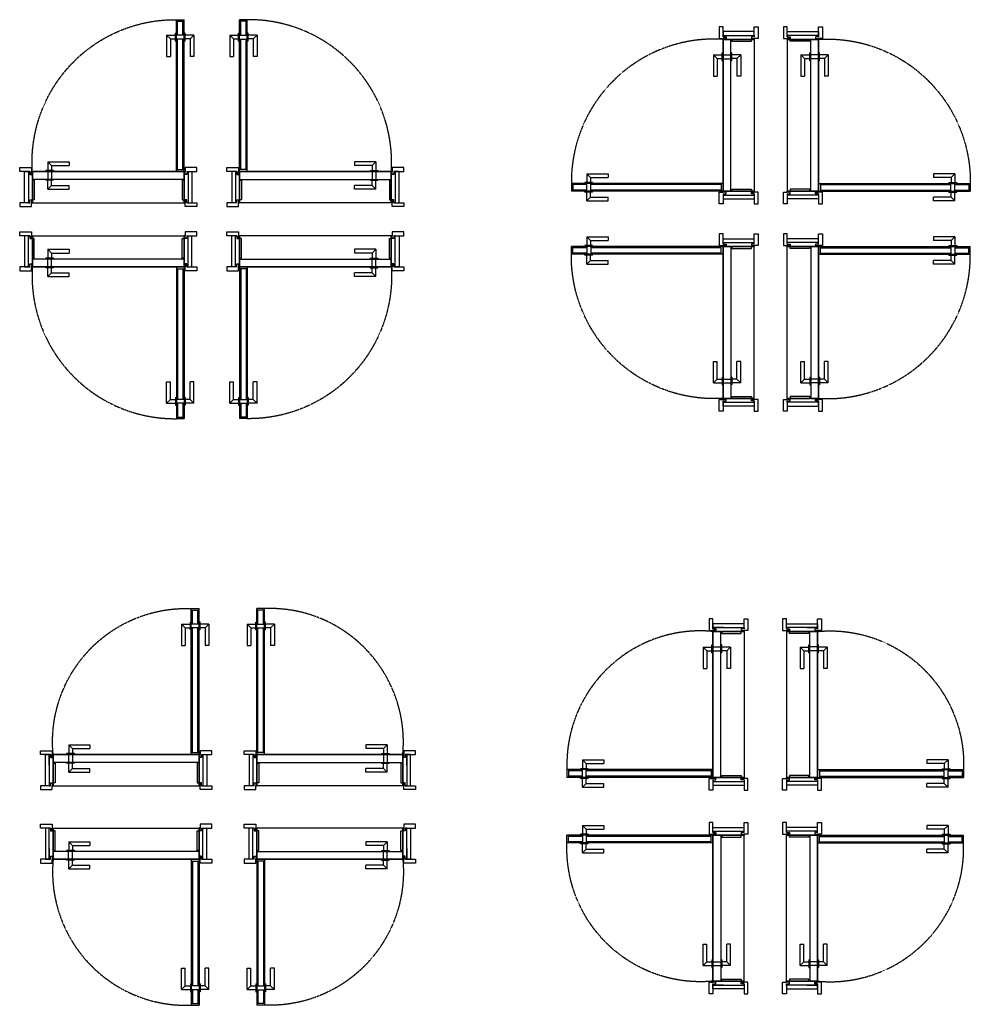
# Model space of a CAD drawing. Header units: millimetres. Extents: x 148889 to 229003, y -70503 to 111106.
# Drawn here: x 205262 to 210146, y 106043 to 111106 of the extents above; entities that cross this region are included whole.
import ezdxf
from ezdxf.lldxf.tags import DXFTag

# ---------------------------------------------------------------- set-up
doc = ezdxf.new("R2010")
doc.units = ezdxf.units.MM
doc.linetypes.add('DASHED2', pattern=[0.375, 0.25, -0.125])
doc.linetypes.add('HIDDEN', pattern=[0.375, 0.25, -0.125])
for name, color, linetype in [('C-门套', 16, 'Continuous'), ('P-门', 1, 'Continuous'), ('P-门套', 1, 'Continuous')]:
    doc.layers.add(name, color=color, linetype=linetype)
tags = doc.linetypes.add('ACAD_ISO03W100', pattern=[30, 12, -18]).pattern_tags.tags
tags[6:7] = [DXFTag(74, 4), DXFTag(75, 0), DXFTag(340, '0'), DXFTag(46, 1.0), DXFTag(50, 0.0), DXFTag(44, 0.0), DXFTag(45, 0.0)]
tags[4:5] = [DXFTag(74, 4), DXFTag(75, 0), DXFTag(340, '0'), DXFTag(46, 1.0), DXFTag(50, 0.0), DXFTag(44, 0.0), DXFTag(45, 0.0)]

# ---------------------------------------------------------------- blocks, each defined once
blk = doc.blocks.new('A$C494D53A9')
at = {"layer": 'P-门', "color": 252, "linetype": 'ACAD_ISO03W100', "ltscale": 0.001}
for p, q in [((81.3, 870, 116.6), (81.3, 825, 116.6)), ((81.3, 870, 116.6), (190.8, 870, 116.6)), ((100.3, 851, 116.6), (81.3, 870, 116.6)), ((190.8, 870, 116.6), (190.8, 851, 116.6)), ((781.3, 820, 116.6), (1.3, 820, 116.6)), ((1.3, 820, 116.6), (1.3, 780, 116.6)), ((110.8, 825, 116.6), (70.8, 825, 116.6)), ((70.8, 825, 116.6), (70.8, 820, 116.6)), ((81, 780, 116.6), (81, 820, 116.6)), ((100.3, 851, 116.6), (100.3, 825, 116.6)), ((100.3, 851, 116.6), (190.8, 851, 116.6)), ((100.5, 780, 116.6), (100.5, 820, 116.6)), ((110.8, 825, 116.6), (110.8, 820, 116.6)), ((781.3, 820, 116.6), (781.3, 780, 116.6)), ((1.3, 780, 116.6), (771.3, 780, 116.6)), ((781.3, 780, 116.6), (1.3, 780, 116.6)), ((70.8, 775, 116.6), (70.8, 780, 116.6)), ((110.8, 775, 116.6), (70.8, 775, 116.6)), ((81.3, 730, 116.6), (81.3, 775, 116.6)), ((100.3, 749, 116.6), (100.3, 775, 116.6)), ((110.8, 775, 116.6), (110.8, 780, 116.6)), ((100.3, 749, 116.6), (81.3, 730, 116.6)), ((81.3, 730, 116.6), (190.8, 730, 116.6)), ((100.3, 749, 116.6), (190.8, 749, 116.6)), ((190.8, 730, 116.6), (190.8, 749, 116.6))]:
    blk.add_line(p, q, dxfattribs=at)
at = {"layer": 'P-门'}
for p, q in [((741.3, 780, 116.6), (741.3, 0, 116.6)), ((741.3, 780, 116.6), (781.3, 780, 116.6)), ((781.3, 780, 116.6), (781.3, 0, 116.6)), ((691.3, 79.9, 116.6), (691.3, 189.4, 116.6)), ((691.3, 189.4, 116.6), (710.3, 189.4, 116.6)), ((710.3, 98.9, 116.6), (710.3, 189.4, 116.6)), ((831.3, 189.4, 116.6), (812.3, 189.4, 116.6)), ((812.3, 98.9, 116.6), (812.3, 189.4, 116.6)), ((831.3, 79.9, 116.6), (831.3, 189.4, 116.6)), ((736.3, 109.4, 116.6), (736.3, 69.4, 116.6)), ((736.3, 109.4, 116.6), (741.3, 109.4, 116.6)), ((786.3, 109.4, 116.6), (781.3, 109.4, 116.6)), ((786.3, 109.4, 116.6), (786.3, 69.4, 116.6)), ((710.3, 98.9, 116.6), (691.3, 79.9, 116.6)), ((691.3, 79.9, 116.6), (736.3, 79.9, 116.6)), ((710.3, 98.9, 116.6), (736.3, 98.9, 116.6)), ((736.3, 69.4, 116.6), (741.3, 69.4, 116.6)), ((781.3, 99.2, 116.6), (741.3, 99.2, 116.6)), ((781.3, 79.7, 116.6), (741.3, 79.7, 116.6)), ((786.3, 69.4, 116.6), (781.3, 69.4, 116.6)), ((812.3, 98.9, 116.6), (786.3, 98.9, 116.6)), ((831.3, 79.9, 116.6), (786.3, 79.9, 116.6)), ((812.3, 98.9, 116.6), (831.3, 79.9, 116.6)), ((741.3, 0, 116.6), (781.3, 0, 116.6))]:
    blk.add_line(p, q, dxfattribs=at)
at = {"layer": 'P-门', "color": 252}
for p, q in [((741.3, 770, 116.6), (781.3, 770, 116.6)), ((747.3, 770, 116.6), (747.3, 99.2, 116.6)), ((775.3, 770, 116.6), (775.3, 99.2, 116.6)), ((747.3, 79.7, 116.6), (747.3, 8, 116.6)), ((775.3, 79.7, 116.6), (775.3, 8, 116.6)), ((741.3, 8, 116.6), (781.3, 8, 116.6))]:
    blk.add_line(p, q, dxfattribs=at)
at = {"layer": 'P-门', "color": 252, "linetype": 'DASHED2'}
blk.add_arc((733.3, 733.4, 116.6), 733.5, 176.3604, 270.6247, dxfattribs=at)
blk = doc.blocks.new('A$C404574AA')
at = {"layer": 'P-门'}
for p, q in [((650.6, 803, 233.2), (650.6, 784, 233.2)), ((760.1, 803, 233.2), (650.6, 803, 233.2)), ((741.1, 784, 233.2), (650.6, 784, 233.2)), ((741.1, 784, 233.2), (760.1, 803, 233.2)), ((741.1, 784, 233.2), (741.1, 758, 233.2)), ((760.1, 803, 233.2), (760.1, 758, 233.2)), ((90, 753, 233.2), (840, 753, 233.2)), ((90, 713, 233.2), (90, 753, 233.2)), ((90, 713, 233.2), (840, 713, 233.2)), ((730.6, 758, 233.2), (730.6, 753, 233.2)), ((730.6, 758, 233.2), (770.6, 758, 233.2)), ((730.6, 708, 233.2), (730.6, 713, 233.2)), ((740.8, 753, 233.2), (740.8, 713, 233.2)), ((760.3, 753, 233.2), (760.3, 713, 233.2)), ((770.6, 758, 233.2), (770.6, 753, 233.2)), ((770.6, 708, 233.2), (770.6, 713, 233.2)), ((840, 713, 233.2), (840, 753, 233.2)), ((741.1, 682, 233.2), (650.6, 682, 233.2)), ((650.6, 663, 233.2), (650.6, 682, 233.2)), ((760.1, 663, 233.2), (650.6, 663, 233.2)), ((730.6, 708, 233.2), (770.6, 708, 233.2)), ((741.1, 682, 233.2), (741.1, 708, 233.2)), ((741.1, 682, 233.2), (760.1, 663, 233.2)), ((760.1, 663, 233.2), (760.1, 708, 233.2))]:
    blk.add_line(p, q, dxfattribs=at)
at = {"layer": 'P-门', "color": 252, "linetype": 'ACAD_ISO03W100', "ltscale": 0.001}
for p, q in [((50, 753, 233.2), (50, 3, 233.2)), ((50, 753, 233.2), (90, 753, 233.2)), ((90, 753, 233.2), (90, 3, 233.2)), ((90, 3, 233.2), (90, 743, 233.2)), ((0, 82.9, 233.2), (0, 192.4, 233.2)), ((0, 192.4, 233.2), (19, 192.4, 233.2)), ((19, 101.9, 233.2), (19, 192.4, 233.2)), ((140, 192.4, 233.2), (121, 192.4, 233.2)), ((121, 101.9, 233.2), (121, 192.4, 233.2)), ((140, 82.9, 233.2), (140, 192.4, 233.2)), ((19, 101.9, 233.2), (0, 82.9, 233.2)), ((19, 101.9, 233.2), (45, 101.9, 233.2)), ((45, 112.4, 233.2), (45, 72.4, 233.2)), ((45, 112.4, 233.2), (50, 112.4, 233.2)), ((90, 102.2, 233.2), (50, 102.2, 233.2)), ((95, 112.4, 233.2), (90, 112.4, 233.2)), ((95, 112.4, 233.2), (95, 72.4, 233.2)), ((121, 101.9, 233.2), (95, 101.9, 233.2)), ((121, 101.9, 233.2), (140, 82.9, 233.2)), ((0, 82.9, 233.2), (45, 82.9, 233.2)), ((45, 72.4, 233.2), (50, 72.4, 233.2)), ((90, 82.7, 233.2), (50, 82.7, 233.2)), ((95, 72.4, 233.2), (90, 72.4, 233.2)), ((140, 82.9, 233.2), (95, 82.9, 233.2)), ((50, 3, 233.2), (90, 3, 233.2))]:
    blk.add_line(p, q, dxfattribs=at)
at = {"layer": 'P-门', "color": 252}
for p, q in [((100, 713, 233.2), (100, 753, 233.2)), ((100, 747, 233.2), (740.8, 747, 233.2)), ((100, 719, 233.2), (740.8, 719, 233.2)), ((760.3, 747, 233.2), (832, 747, 233.2)), ((760.3, 719, 233.2), (832, 719, 233.2)), ((832, 713, 233.2), (832, 753, 233.2))]:
    blk.add_line(p, q, dxfattribs=at)
at = {"layer": 'P-门', "color": 252, "linetype": 'DASHED2'}
blk.add_arc((154.7, 685.8, 233.2), 685.8, 264.5854, 2.2759, dxfattribs=at)

msp = doc.modelspace()

# ---------------------------------------------------------------- linework, layer by layer
at = {"layer": 'C-门套', "linetype": 'HIDDEN', "elevation": 116.6}
for points in [[(209036.8, 111005.1), (209036.8, 110225.1), (208876.8, 110225.1), (208876.8, 111005.1)], [(209206.4, 111005.1), (209206.4, 110225.1), (209366.4, 110225.1), (209366.4, 111005.1)], [(205327.4, 110166.1), (206107.4, 110166.1), (206107.4, 110326.1), (205327.4, 110326.1)], [(207171.7, 110166.1), (206391.7, 110166.1), (206391.7, 110326.1), (207171.7, 110326.1)], [(205327.4, 109996.5), (206107.4, 109996.5), (206107.4, 109836.5), (205327.4, 109836.5)], [(207171.7, 109996.5), (206391.7, 109996.5), (206391.7, 109836.5), (207171.7, 109836.5)], [(209036.8, 109160.8), (209036.8, 109940.8), (208876.8, 109940.8), (208876.8, 109160.8)], [(209206.4, 109160.8), (209206.4, 109940.8), (209366.4, 109940.8), (209366.4, 109160.8)], [(208984.3, 107963.2), (208984.3, 107213.2), (208824.3, 107213.2), (208824.3, 107963.2)], [(209201.9, 107963.2), (209201.9, 107213.2), (209361.9, 107213.2), (209361.9, 107963.2)], [(205434.1, 107170.8), (206184.1, 107170.8), (206184.1, 107330.8), (205434.1, 107330.8)], [(207230.7, 107170.8), (206480.7, 107170.8), (206480.7, 107330.8), (207230.7, 107330.8)], [(205434.1, 106953.2), (206184.1, 106953.2), (206184.1, 106793.2), (205434.1, 106793.2)], [(207230.7, 106953.2), (206480.7, 106953.2), (206480.7, 106793.2), (207230.7, 106793.2)], [(208984.3, 106166.6), (208984.3, 106916.6), (208824.3, 106916.6), (208824.3, 106166.6)], [(209201.9, 106166.6), (209201.9, 106916.6), (209361.9, 106916.6), (209361.9, 106166.6)]]:
    msp.add_lwpolyline(points, close=True, dxfattribs=at)
at = {"layer": 'P-门套'}
for p, q in [((209036.8, 111045.1), (208876.8, 111045.1)), ((208876.8, 111045.1), (208876.8, 111025.1)), ((209036.8, 111025.1), (209036.8, 111045.1)), ((209206.4, 111025.1), (209206.4, 111045.1)), ((209206.4, 111045.1), (209366.4, 111045.1)), ((209366.4, 111045.1), (209366.4, 111025.1)), ((208876.8, 111025.1), (209036.8, 111025.1)), ((208876.8, 111025.1), (208876.8, 111018.1)), ((208876.8, 111018.1, 116.6), (208891.8, 111018.1, 116.6)), ((208891.8, 111010.1, 116.6), (208876.8, 111010.1, 116.6)), ((208876.8, 111010.1, 116.6), (208876.8, 111005.1, 116.6)), ((208876.8, 111005.1, 116.6), (208921.8, 111005.1, 116.6)), ((208891.8, 111018.1, 116.6), (208891.8, 111010.1, 116.6)), ((208921.8, 111005.1, 116.6), (209036.8, 111005.1, 116.6)), ((209036.8, 111018.1, 116.6), (209021.8, 111018.1, 116.6)), ((209021.8, 111018.1, 116.6), (209021.8, 111010.1, 116.6)), ((209021.8, 111010.1, 116.6), (209036.8, 111010.1, 116.6)), ((209036.8, 111005.1, 116.6), (209021.8, 111005.1, 116.6)), ((209021.8, 111005.1, 116.6), (209036.8, 111005.1, 116.6)), ((209036.8, 111025.1), (209036.8, 111018.1)), ((209036.8, 111010.1, 116.6), (209036.8, 111005.1, 116.6)), ((209366.4, 111025.1), (209206.4, 111025.1)), ((209206.4, 111025.1), (209206.4, 111018.1)), ((209206.4, 111018.1, 116.6), (209221.4, 111018.1, 116.6)), ((209221.4, 111010.1, 116.6), (209206.4, 111010.1, 116.6)), ((209206.4, 111010.1, 116.6), (209206.4, 111005.1, 116.6)), ((209321.4, 111005.1, 116.6), (209206.4, 111005.1, 116.6)), ((209206.4, 111005.1, 116.6), (209221.4, 111005.1, 116.6)), ((209221.4, 111005.1, 116.6), (209206.4, 111005.1, 116.6)), ((209221.4, 111018.1, 116.6), (209221.4, 111010.1, 116.6)), ((209366.4, 111005.1, 116.6), (209321.4, 111005.1, 116.6)), ((209366.4, 111018.1, 116.6), (209351.4, 111018.1, 116.6)), ((209351.4, 111018.1, 116.6), (209351.4, 111010.1, 116.6)), ((209351.4, 111010.1, 116.6), (209366.4, 111010.1, 116.6)), ((209366.4, 111025.1), (209366.4, 111018.1)), ((209366.4, 111010.1, 116.6), (209366.4, 111005.1, 116.6)), ((205287.4, 110166.1), (205287.4, 110326.1)), ((205287.4, 110326.1), (205307.4, 110326.1)), ((205307.4, 110326.1), (205307.4, 110166.1)), ((205307.4, 110326.1), (205314.4, 110326.1)), ((205314.4, 110326.1, 116.6), (205314.4, 110311.1, 116.6)), ((205314.4, 110311.1, 116.6), (205322.4, 110311.1, 116.6)), ((205322.4, 110311.1, 116.6), (205322.4, 110326.1, 116.6)), ((205322.4, 110326.1, 116.6), (205327.4, 110326.1, 116.6)), ((205327.4, 110326.1, 116.6), (205327.4, 110281.1, 116.6)), ((206112.4, 110326.1, 233.2), (206107.4, 110326.1, 233.2)), ((206107.4, 110326.1, 233.2), (206107.4, 110281.1, 233.2)), ((206112.4, 110311.1, 233.2), (206112.4, 110326.1, 233.2)), ((206120.4, 110311.1, 233.2), (206112.4, 110311.1, 233.2)), ((206120.4, 110326.1, 233.2), (206120.4, 110311.1, 233.2)), ((206127.4, 110326.1, 116.6), (206127.4, 110166.1, 116.6)), ((206147.4, 110326.1, 116.6), (206147.4, 110166.1, 116.6)), ((206351.7, 110326.1, 116.6), (206351.7, 110166.1, 116.6)), ((206371.7, 110326.1, 116.6), (206371.7, 110166.1, 116.6)), ((206378.7, 110326.1, 233.2), (206378.7, 110311.1, 233.2)), ((206378.7, 110311.1, 233.2), (206386.7, 110311.1, 233.2)), ((206386.7, 110311.1, 233.2), (206386.7, 110326.1, 233.2)), ((206386.7, 110326.1, 233.2), (206391.7, 110326.1, 233.2)), ((206391.7, 110326.1, 233.2), (206391.7, 110281.1, 233.2)), ((207176.7, 110326.1, 116.6), (207171.7, 110326.1, 116.6)), ((207171.7, 110326.1, 116.6), (207171.7, 110281.1, 116.6)), ((207176.7, 110311.1, 116.6), (207176.7, 110326.1, 116.6)), ((207184.7, 110311.1, 116.6), (207176.7, 110311.1, 116.6)), ((207191.7, 110326.1), (207184.7, 110326.1)), ((207184.7, 110326.1, 116.6), (207184.7, 110311.1, 116.6)), ((207191.7, 110326.1), (207191.7, 110166.1)), ((207211.7, 110326.1), (207191.7, 110326.1)), ((207211.7, 110166.1), (207211.7, 110326.1)), ((205327.4, 110281.1, 116.6), (205327.4, 110166.1, 116.6)), ((206107.4, 110281.1, 233.2), (206107.4, 110166.1, 116.6)), ((206391.7, 110281.1, 233.2), (206391.7, 110166.1, 116.6)), ((207171.7, 110281.1, 116.6), (207171.7, 110166.1, 116.6)), ((208876.8, 110220.1, 233.2), (208876.8, 110225.1, 233.2)), ((208876.8, 110225.1, 233.2), (208921.8, 110225.1, 233.2)), ((208891.8, 110220.1, 233.2), (208876.8, 110220.1, 233.2)), ((208876.8, 110212.1, 233.2), (208891.8, 110212.1, 233.2)), ((208876.8, 110205.1, 116.6), (209036.8, 110205.1, 116.6)), ((208876.8, 110185.1, 116.6), (209036.8, 110185.1, 116.6)), ((208891.8, 110212.1, 233.2), (208891.8, 110220.1, 233.2)), ((208921.8, 110225.1, 233.2), (209036.8, 110225.1, 116.6)), ((209036.8, 110225.1, 116.6), (209021.8, 110225.1, 116.6)), ((209021.8, 110225.1, 116.6), (209036.8, 110225.1, 116.6)), ((209021.8, 110212.1, 116.6), (209021.8, 110220.1, 116.6)), ((209021.8, 110220.1, 116.6), (209036.8, 110220.1, 116.6)), ((209036.8, 110212.1, 116.6), (209021.8, 110212.1, 116.6)), ((209036.8, 110220.1, 116.6), (209036.8, 110225.1, 116.6)), ((209321.4, 110225.1, 233.2), (209206.4, 110225.1, 116.6)), ((209206.4, 110220.1, 116.6), (209206.4, 110225.1, 116.6)), ((209206.4, 110225.1, 116.6), (209221.4, 110225.1, 116.6)), ((209221.4, 110225.1, 116.6), (209206.4, 110225.1, 116.6)), ((209221.4, 110220.1, 116.6), (209206.4, 110220.1, 116.6)), ((209206.4, 110212.1, 116.6), (209221.4, 110212.1, 116.6)), ((209366.4, 110205.1, 116.6), (209206.4, 110205.1, 116.6)), ((209366.4, 110185.1, 116.6), (209206.4, 110185.1, 116.6)), ((209221.4, 110212.1, 116.6), (209221.4, 110220.1, 116.6)), ((209366.4, 110225.1, 233.2), (209321.4, 110225.1, 233.2)), ((209351.4, 110212.1, 233.2), (209351.4, 110220.1, 233.2)), ((209351.4, 110220.1, 233.2), (209366.4, 110220.1, 233.2)), ((209366.4, 110212.1, 233.2), (209351.4, 110212.1, 233.2)), ((209366.4, 110220.1, 233.2), (209366.4, 110225.1, 233.2)), ((205307.4, 110166.1), (205287.4, 110166.1)), ((205307.4, 110166.1), (205314.4, 110166.1)), ((205314.4, 110166.1, 116.6), (205314.4, 110181.1, 116.6)), ((205314.4, 110181.1, 116.6), (205322.4, 110181.1, 116.6)), ((205322.4, 110181.1, 116.6), (205322.4, 110166.1, 116.6)), ((205322.4, 110166.1, 116.6), (205327.4, 110166.1, 116.6)), ((205327.4, 110166.1, 116.6), (205327.4, 110181.1, 116.6)), ((205327.4, 110181.1, 116.6), (205327.4, 110166.1, 116.6)), ((206107.4, 110166.1, 116.6), (206107.4, 110181.1, 116.6)), ((206107.4, 110181.1, 116.6), (206107.4, 110166.1, 116.6)), ((206112.4, 110166.1, 116.6), (206107.4, 110166.1, 116.6)), ((206120.4, 110181.1, 116.6), (206112.4, 110181.1, 116.6)), ((206112.4, 110181.1, 116.6), (206112.4, 110166.1, 116.6)), ((206120.4, 110166.1, 116.6), (206120.4, 110181.1, 116.6)), ((206378.7, 110166.1, 116.6), (206378.7, 110181.1, 116.6)), ((206378.7, 110181.1, 116.6), (206386.7, 110181.1, 116.6)), ((206386.7, 110181.1, 116.6), (206386.7, 110166.1, 116.6)), ((206386.7, 110166.1, 116.6), (206391.7, 110166.1, 116.6)), ((206391.7, 110166.1, 116.6), (206391.7, 110181.1, 116.6)), ((206391.7, 110181.1, 116.6), (206391.7, 110166.1, 116.6)), ((207171.7, 110166.1, 116.6), (207171.7, 110181.1, 116.6)), ((207171.7, 110181.1, 116.6), (207171.7, 110166.1, 116.6)), ((207176.7, 110166.1, 116.6), (207171.7, 110166.1, 116.6)), ((207184.7, 110181.1, 116.6), (207176.7, 110181.1, 116.6)), ((207176.7, 110181.1, 116.6), (207176.7, 110166.1, 116.6)), ((207184.7, 110166.1, 116.6), (207184.7, 110181.1, 116.6)), ((207191.7, 110166.1), (207184.7, 110166.1)), ((207191.7, 110166.1), (207211.7, 110166.1)), ((205307.4, 109996.5), (205287.4, 109996.5)), ((205287.4, 109996.5), (205287.4, 109836.5)), ((205307.4, 109836.5), (205307.4, 109996.5)), ((205307.4, 109996.5), (205314.4, 109996.5)), ((205314.4, 109996.5, 116.6), (205314.4, 109981.5, 116.6)), ((205314.4, 109981.5, 116.6), (205322.4, 109981.5, 116.6)), ((205322.4, 109981.5, 116.6), (205322.4, 109996.5, 116.6)), ((205322.4, 109996.5, 116.6), (205327.4, 109996.5, 116.6)), ((205327.4, 109881.5, 116.6), (205327.4, 109996.5, 116.6)), ((205327.4, 109996.5, 116.6), (205327.4, 109981.5, 116.6)), ((205327.4, 109981.5, 116.6), (205327.4, 109996.5, 116.6)), ((206107.4, 109881.5, 233.2), (206107.4, 109996.5, 116.6)), ((206112.4, 109996.5, 116.6), (206107.4, 109996.5, 116.6)), ((206107.4, 109996.5, 116.6), (206107.4, 109981.5, 116.6)), ((206107.4, 109981.5, 116.6), (206107.4, 109996.5, 116.6)), ((206112.4, 109981.5, 116.6), (206112.4, 109996.5, 116.6)), ((206120.4, 109981.5, 116.6), (206112.4, 109981.5, 116.6)), ((206120.4, 109996.5, 116.6), (206120.4, 109981.5, 116.6)), ((206127.4, 109836.5, 116.6), (206127.4, 109996.5, 116.6)), ((206147.4, 109836.5, 116.6), (206147.4, 109996.5, 116.6)), ((206351.7, 109836.5, 116.6), (206351.7, 109996.5, 116.6)), ((206371.7, 109836.5, 116.6), (206371.7, 109996.5, 116.6)), ((206378.7, 109996.5, 116.6), (206378.7, 109981.5, 116.6)), ((206378.7, 109981.5, 116.6), (206386.7, 109981.5, 116.6)), ((206386.7, 109981.5, 116.6), (206386.7, 109996.5, 116.6)), ((206386.7, 109996.5, 116.6), (206391.7, 109996.5, 116.6)), ((206391.7, 109881.5, 233.2), (206391.7, 109996.5, 116.6)), ((206391.7, 109996.5, 116.6), (206391.7, 109981.5, 116.6)), ((206391.7, 109981.5, 116.6), (206391.7, 109996.5, 116.6)), ((207171.7, 109881.5, 116.6), (207171.7, 109996.5, 116.6)), ((207176.7, 109996.5, 116.6), (207171.7, 109996.5, 116.6)), ((207171.7, 109996.5, 116.6), (207171.7, 109981.5, 116.6)), ((207171.7, 109981.5, 116.6), (207171.7, 109996.5, 116.6)), ((207176.7, 109981.5, 116.6), (207176.7, 109996.5, 116.6)), ((207184.7, 109981.5, 116.6), (207176.7, 109981.5, 116.6)), ((207191.7, 109996.5), (207184.7, 109996.5)), ((207184.7, 109996.5, 116.6), (207184.7, 109981.5, 116.6)), ((207191.7, 109836.5), (207191.7, 109996.5)), ((207191.7, 109996.5), (207211.7, 109996.5)), ((207211.7, 109996.5), (207211.7, 109836.5)), ((208876.8, 109980.8, 116.6), (209036.8, 109980.8, 116.6)), ((209366.4, 109980.8, 116.6), (209206.4, 109980.8, 116.6)), ((208876.8, 109960.8, 116.6), (209036.8, 109960.8, 116.6)), ((208876.8, 109953.8, 233.2), (208891.8, 109953.8, 233.2)), ((208891.8, 109945.8, 233.2), (208876.8, 109945.8, 233.2)), ((208876.8, 109945.8, 233.2), (208876.8, 109940.8, 233.2)), ((208876.8, 109940.8, 233.2), (208921.8, 109940.8, 233.2)), ((208891.8, 109953.8, 233.2), (208891.8, 109945.8, 233.2)), ((208921.8, 109940.8, 233.2), (209036.8, 109940.8, 116.6)), ((209036.8, 109953.8, 116.6), (209021.8, 109953.8, 116.6)), ((209021.8, 109953.8, 116.6), (209021.8, 109945.8, 116.6)), ((209021.8, 109945.8, 116.6), (209036.8, 109945.8, 116.6)), ((209036.8, 109940.8, 116.6), (209021.8, 109940.8, 116.6)), ((209021.8, 109940.8, 116.6), (209036.8, 109940.8, 116.6)), ((209036.8, 109945.8, 116.6), (209036.8, 109940.8, 116.6)), ((209366.4, 109960.8, 116.6), (209206.4, 109960.8, 116.6)), ((209206.4, 109953.8, 116.6), (209221.4, 109953.8, 116.6)), ((209221.4, 109945.8, 116.6), (209206.4, 109945.8, 116.6)), ((209206.4, 109945.8, 116.6), (209206.4, 109940.8, 116.6)), ((209321.4, 109940.8, 233.2), (209206.4, 109940.8, 116.6)), ((209206.4, 109940.8, 116.6), (209221.4, 109940.8, 116.6)), ((209221.4, 109940.8, 116.6), (209206.4, 109940.8, 116.6)), ((209221.4, 109953.8, 116.6), (209221.4, 109945.8, 116.6)), ((209366.4, 109940.8, 233.2), (209321.4, 109940.8, 233.2)), ((209366.4, 109953.8, 233.2), (209351.4, 109953.8, 233.2)), ((209351.4, 109953.8, 233.2), (209351.4, 109945.8, 233.2)), ((209351.4, 109945.8, 233.2), (209366.4, 109945.8, 233.2)), ((209366.4, 109945.8, 233.2), (209366.4, 109940.8, 233.2)), ((205327.4, 109836.5, 116.6), (205327.4, 109881.5, 116.6)), ((206107.4, 109836.5, 233.2), (206107.4, 109881.5, 233.2)), ((206391.7, 109836.5, 233.2), (206391.7, 109881.5, 233.2)), ((207171.7, 109836.5, 116.6), (207171.7, 109881.5, 116.6)), ((205287.4, 109836.5), (205307.4, 109836.5)), ((205307.4, 109836.5), (205314.4, 109836.5)), ((205314.4, 109836.5, 116.6), (205314.4, 109851.5, 116.6)), ((205314.4, 109851.5, 116.6), (205322.4, 109851.5, 116.6)), ((205322.4, 109851.5, 116.6), (205322.4, 109836.5, 116.6)), ((205322.4, 109836.5, 116.6), (205327.4, 109836.5, 116.6)), ((206112.4, 109836.5, 233.2), (206107.4, 109836.5, 233.2)), ((206120.4, 109851.5, 233.2), (206112.4, 109851.5, 233.2)), ((206112.4, 109851.5, 233.2), (206112.4, 109836.5, 233.2)), ((206120.4, 109836.5, 233.2), (206120.4, 109851.5, 233.2)), ((206378.7, 109836.5, 233.2), (206378.7, 109851.5, 233.2)), ((206378.7, 109851.5, 233.2), (206386.7, 109851.5, 233.2)), ((206386.7, 109851.5, 233.2), (206386.7, 109836.5, 233.2)), ((206386.7, 109836.5, 233.2), (206391.7, 109836.5, 233.2)), ((207176.7, 109836.5, 116.6), (207171.7, 109836.5, 116.6)), ((207184.7, 109851.5, 116.6), (207176.7, 109851.5, 116.6)), ((207176.7, 109851.5, 116.6), (207176.7, 109836.5, 116.6)), ((207184.7, 109836.5, 116.6), (207184.7, 109851.5, 116.6)), ((207191.7, 109836.5), (207184.7, 109836.5)), ((207211.7, 109836.5), (207191.7, 109836.5)), ((208876.8, 109155.8, 116.6), (208876.8, 109160.8, 116.6)), ((208876.8, 109160.8, 116.6), (208921.8, 109160.8, 116.6)), ((208891.8, 109155.8, 116.6), (208876.8, 109155.8, 116.6)), ((208876.8, 109140.8), (208876.8, 109147.8)), ((208876.8, 109147.8, 116.6), (208891.8, 109147.8, 116.6)), ((208876.8, 109140.8), (209036.8, 109140.8)), ((208876.8, 109120.8), (208876.8, 109140.8)), ((209036.8, 109120.8), (208876.8, 109120.8)), ((208891.8, 109147.8, 116.6), (208891.8, 109155.8, 116.6)), ((208921.8, 109160.8, 116.6), (209036.8, 109160.8, 116.6)), ((209036.8, 109160.8, 116.6), (209021.8, 109160.8, 116.6)), ((209021.8, 109160.8, 116.6), (209036.8, 109160.8, 116.6)), ((209021.8, 109147.8, 116.6), (209021.8, 109155.8, 116.6)), ((209021.8, 109155.8, 116.6), (209036.8, 109155.8, 116.6)), ((209036.8, 109147.8, 116.6), (209021.8, 109147.8, 116.6)), ((209036.8, 109155.8, 116.6), (209036.8, 109160.8, 116.6)), ((209036.8, 109140.8), (209036.8, 109147.8)), ((209036.8, 109140.8), (209036.8, 109120.8)), ((209321.4, 109160.8, 116.6), (209206.4, 109160.8, 116.6)), ((209206.4, 109155.8, 116.6), (209206.4, 109160.8, 116.6)), ((209206.4, 109160.8, 116.6), (209221.4, 109160.8, 116.6)), ((209221.4, 109160.8, 116.6), (209206.4, 109160.8, 116.6)), ((209221.4, 109155.8, 116.6), (209206.4, 109155.8, 116.6)), ((209206.4, 109140.8), (209206.4, 109147.8)), ((209206.4, 109147.8, 116.6), (209221.4, 109147.8, 116.6)), ((209366.4, 109140.8), (209206.4, 109140.8)), ((209206.4, 109140.8), (209206.4, 109120.8)), ((209206.4, 109120.8), (209366.4, 109120.8)), ((209221.4, 109147.8, 116.6), (209221.4, 109155.8, 116.6)), ((209366.4, 109160.8, 116.6), (209321.4, 109160.8, 116.6)), ((209351.4, 109147.8, 116.6), (209351.4, 109155.8, 116.6)), ((209351.4, 109155.8, 116.6), (209366.4, 109155.8, 116.6)), ((209366.4, 109147.8, 116.6), (209351.4, 109147.8, 116.6)), ((209366.4, 109155.8, 116.6), (209366.4, 109160.8, 116.6)), ((209366.4, 109140.8), (209366.4, 109147.8)), ((209366.4, 109120.8), (209366.4, 109140.8)), ((208984.3, 108003.2), (208824.3, 108003.2)), ((208824.3, 108003.2), (208824.3, 107983.2)), ((208824.3, 107983.2), (208984.3, 107983.2)), ((208824.3, 107983.2), (208879.3, 107983.2)), ((208879.3, 107983.2), (208824.3, 107983.2)), ((208824.3, 107983.2), (208824.3, 107976.2)), ((208824.3, 107976.2, 116.6), (208839.3, 107976.2, 116.6)), ((208839.3, 107968.2, 116.6), (208824.3, 107968.2, 116.6)), ((208824.3, 107968.2, 116.6), (208824.3, 107963.2, 116.6)), ((208824.3, 107963.2, 116.6), (208869.3, 107963.2, 116.6)), ((208839.3, 107976.2, 116.6), (208839.3, 107968.2, 116.6)), ((208869.3, 107963.2, 116.6), (208984.3, 107963.2, 116.6)), ((208879.3, 107983.2), (208984.3, 107983.2)), ((208984.3, 107976.2, 116.6), (208969.3, 107976.2, 116.6)), ((208969.3, 107976.2, 116.6), (208969.3, 107968.2, 116.6)), ((208969.3, 107968.2, 116.6), (208984.3, 107968.2, 116.6)), ((208984.3, 107963.2, 116.6), (208969.3, 107963.2, 116.6)), ((208969.3, 107963.2, 116.6), (208984.3, 107963.2, 116.6)), ((208984.3, 107983.2), (208984.3, 108003.2)), ((208984.3, 107983.2), (208984.3, 107976.2)), ((208984.3, 107968.2, 116.6), (208984.3, 107963.2, 116.6)), ((209201.9, 107983.2), (209201.9, 108003.2)), ((209201.9, 108003.2), (209361.9, 108003.2)), ((209361.9, 107983.2), (209201.9, 107983.2)), ((209306.9, 107983.2), (209201.9, 107983.2)), ((209201.9, 107983.2), (209201.9, 107976.2)), ((209201.9, 107976.2, 116.6), (209216.9, 107976.2, 116.6)), ((209216.9, 107968.2, 116.6), (209201.9, 107968.2, 116.6)), ((209201.9, 107968.2, 116.6), (209201.9, 107963.2, 116.6)), ((209316.9, 107963.2, 116.6), (209201.9, 107963.2, 116.6)), ((209201.9, 107963.2, 116.6), (209216.9, 107963.2, 116.6)), ((209216.9, 107963.2, 116.6), (209201.9, 107963.2, 116.6)), ((209216.9, 107976.2, 116.6), (209216.9, 107968.2, 116.6)), ((209361.9, 107983.2), (209306.9, 107983.2)), ((209306.9, 107983.2), (209361.9, 107983.2)), ((209361.9, 107963.2, 116.6), (209316.9, 107963.2, 116.6)), ((209361.9, 107976.2, 116.6), (209346.9, 107976.2, 116.6)), ((209346.9, 107976.2, 116.6), (209346.9, 107968.2, 116.6)), ((209346.9, 107968.2, 116.6), (209361.9, 107968.2, 116.6)), ((209361.9, 108003.2), (209361.9, 107983.2)), ((209361.9, 107983.2), (209361.9, 107976.2)), ((209361.9, 107968.2, 116.6), (209361.9, 107963.2, 116.6)), ((205394.1, 107170.8), (205394.1, 107330.8)), ((205394.1, 107330.8), (205414.1, 107330.8)), ((205414.1, 107330.8), (205414.1, 107170.8)), ((205414.1, 107330.8), (205414.1, 107275.8)), ((205414.1, 107275.8), (205414.1, 107330.8)), ((205414.1, 107330.8), (205421.1, 107330.8)), ((205421.1, 107330.8, 116.6), (205421.1, 107315.8, 116.6)), ((205421.1, 107315.8, 116.6), (205429.1, 107315.8, 116.6)), ((205429.1, 107315.8, 116.6), (205429.1, 107330.8, 116.6)), ((205429.1, 107330.8, 116.6), (205434.1, 107330.8, 116.6)), ((205434.1, 107330.8, 116.6), (205434.1, 107285.8, 116.6)), ((206189.1, 107330.8, 233.2), (206184.1, 107330.8, 233.2)), ((206184.1, 107330.8, 233.2), (206184.1, 107285.8, 233.2)), ((206189.1, 107315.8, 233.2), (206189.1, 107330.8, 233.2)), ((206197.1, 107315.8, 233.2), (206189.1, 107315.8, 233.2)), ((206197.1, 107330.8, 233.2), (206197.1, 107315.8, 233.2)), ((206204.1, 107330.8, 116.6), (206204.1, 107170.8, 116.6)), ((206224.1, 107330.8, 116.6), (206224.1, 107170.8, 116.6)), ((206440.7, 107330.8, 116.6), (206440.7, 107170.8, 116.6)), ((206460.7, 107330.8, 116.6), (206460.7, 107170.8, 116.6)), ((206467.7, 107330.8, 233.2), (206467.7, 107315.8, 233.2)), ((206467.7, 107315.8, 233.2), (206475.7, 107315.8, 233.2)), ((206475.7, 107315.8, 233.2), (206475.7, 107330.8, 233.2)), ((206475.7, 107330.8, 233.2), (206480.7, 107330.8, 233.2)), ((206480.7, 107330.8, 233.2), (206480.7, 107285.8, 233.2)), ((207235.7, 107330.8, 116.6), (207230.7, 107330.8, 116.6)), ((207230.7, 107330.8, 116.6), (207230.7, 107285.8, 116.6)), ((207235.7, 107315.8, 116.6), (207235.7, 107330.8, 116.6)), ((207243.7, 107315.8, 116.6), (207235.7, 107315.8, 116.6)), ((207250.7, 107330.8), (207243.7, 107330.8)), ((207243.7, 107330.8, 116.6), (207243.7, 107315.8, 116.6)), ((207250.7, 107330.8), (207250.7, 107170.8)), ((207270.7, 107330.8), (207250.7, 107330.8)), ((207250.7, 107330.8), (207250.7, 107275.8)), ((207250.7, 107275.8), (207250.7, 107330.8)), ((207270.7, 107170.8), (207270.7, 107330.8)), ((205414.1, 107275.8), (205414.1, 107170.8)), ((205434.1, 107285.8, 116.6), (205434.1, 107170.8, 116.6)), ((206184.1, 107285.8, 233.2), (206184.1, 107170.8, 116.6)), ((206480.7, 107285.8, 233.2), (206480.7, 107170.8, 116.6)), ((207230.7, 107285.8, 116.6), (207230.7, 107170.8, 116.6)), ((207250.7, 107275.8), (207250.7, 107170.8)), ((208824.3, 107208.2, 233.2), (208824.3, 107213.2, 233.2)), ((208824.3, 107213.2, 233.2), (208869.3, 107213.2, 233.2)), ((208839.3, 107208.2, 233.2), (208824.3, 107208.2, 233.2)), ((208824.3, 107200.2, 233.2), (208839.3, 107200.2, 233.2)), ((208839.3, 107200.2, 233.2), (208839.3, 107208.2, 233.2)), ((208869.3, 107213.2, 233.2), (208984.3, 107213.2, 116.6)), ((208984.3, 107213.2, 116.6), (208969.3, 107213.2, 116.6)), ((208969.3, 107213.2, 116.6), (208984.3, 107213.2, 116.6)), ((208969.3, 107200.2, 116.6), (208969.3, 107208.2, 116.6)), ((208969.3, 107208.2, 116.6), (208984.3, 107208.2, 116.6)), ((208984.3, 107200.2, 116.6), (208969.3, 107200.2, 116.6)), ((208984.3, 107208.2, 116.6), (208984.3, 107213.2, 116.6)), ((209316.9, 107213.2, 233.2), (209201.9, 107213.2, 116.6)), ((209201.9, 107208.2, 116.6), (209201.9, 107213.2, 116.6)), ((209201.9, 107213.2, 116.6), (209216.9, 107213.2, 116.6)), ((209216.9, 107213.2, 116.6), (209201.9, 107213.2, 116.6)), ((209216.9, 107208.2, 116.6), (209201.9, 107208.2, 116.6)), ((209201.9, 107200.2, 116.6), (209216.9, 107200.2, 116.6)), ((209216.9, 107200.2, 116.6), (209216.9, 107208.2, 116.6)), ((209361.9, 107213.2, 233.2), (209316.9, 107213.2, 233.2)), ((209346.9, 107200.2, 233.2), (209346.9, 107208.2, 233.2)), ((209346.9, 107208.2, 233.2), (209361.9, 107208.2, 233.2)), ((209361.9, 107200.2, 233.2), (209346.9, 107200.2, 233.2)), ((209361.9, 107208.2, 233.2), (209361.9, 107213.2, 233.2)), ((205414.1, 107170.8), (205394.1, 107170.8)), ((205414.1, 107170.8), (205421.1, 107170.8)), ((205421.1, 107170.8, 116.6), (205421.1, 107185.8, 116.6)), ((205421.1, 107185.8, 116.6), (205429.1, 107185.8, 116.6)), ((205429.1, 107185.8, 116.6), (205429.1, 107170.8, 116.6)), ((205429.1, 107170.8, 116.6), (205434.1, 107170.8, 116.6)), ((205434.1, 107170.8, 116.6), (205434.1, 107185.8, 116.6)), ((205434.1, 107185.8, 116.6), (205434.1, 107170.8, 116.6)), ((206184.1, 107170.8, 116.6), (206184.1, 107185.8, 116.6)), ((206184.1, 107185.8, 116.6), (206184.1, 107170.8, 116.6)), ((206189.1, 107170.8, 116.6), (206184.1, 107170.8, 116.6)), ((206197.1, 107185.8, 116.6), (206189.1, 107185.8, 116.6)), ((206189.1, 107185.8, 116.6), (206189.1, 107170.8, 116.6)), ((206197.1, 107170.8, 116.6), (206197.1, 107185.8, 116.6)), ((206467.7, 107170.8, 116.6), (206467.7, 107185.8, 116.6)), ((206467.7, 107185.8, 116.6), (206475.7, 107185.8, 116.6)), ((206475.7, 107185.8, 116.6), (206475.7, 107170.8, 116.6)), ((206475.7, 107170.8, 116.6), (206480.7, 107170.8, 116.6)), ((206480.7, 107170.8, 116.6), (206480.7, 107185.8, 116.6)), ((206480.7, 107185.8, 116.6), (206480.7, 107170.8, 116.6)), ((207230.7, 107170.8, 116.6), (207230.7, 107185.8, 116.6)), ((207230.7, 107185.8, 116.6), (207230.7, 107170.8, 116.6)), ((207235.7, 107170.8, 116.6), (207230.7, 107170.8, 116.6)), ((207243.7, 107185.8, 116.6), (207235.7, 107185.8, 116.6)), ((207235.7, 107185.8, 116.6), (207235.7, 107170.8, 116.6)), ((207243.7, 107170.8, 116.6), (207243.7, 107185.8, 116.6)), ((207250.7, 107170.8), (207243.7, 107170.8)), ((207250.7, 107170.8), (207270.7, 107170.8)), ((208824.3, 107193.2, 116.6), (208984.3, 107193.2, 116.6)), ((208824.3, 107173.2, 116.6), (208984.3, 107173.2, 116.6)), ((209361.9, 107193.2, 116.6), (209201.9, 107193.2, 116.6)), ((209361.9, 107173.2, 116.6), (209201.9, 107173.2, 116.6)), ((205414.1, 106953.2), (205394.1, 106953.2)), ((205394.1, 106953.2), (205394.1, 106793.2)), ((205414.1, 106793.2), (205414.1, 106953.2)), ((205414.1, 106848.2), (205414.1, 106953.2)), ((205414.1, 106953.2), (205421.1, 106953.2)), ((205421.1, 106953.2, 116.6), (205421.1, 106938.2, 116.6)), ((205429.1, 106938.2, 116.6), (205429.1, 106953.2, 116.6)), ((205429.1, 106953.2, 116.6), (205434.1, 106953.2, 116.6)), ((205434.1, 106838.2, 116.6), (205434.1, 106953.2, 116.6)), ((205434.1, 106953.2, 116.6), (205434.1, 106938.2, 116.6)), ((205434.1, 106938.2, 116.6), (205434.1, 106953.2, 116.6)), ((206184.1, 106838.2, 233.2), (206184.1, 106953.2, 116.6)), ((206189.1, 106953.2, 116.6), (206184.1, 106953.2, 116.6)), ((206184.1, 106953.2, 116.6), (206184.1, 106938.2, 116.6)), ((206184.1, 106938.2, 116.6), (206184.1, 106953.2, 116.6)), ((206189.1, 106938.2, 116.6), (206189.1, 106953.2, 116.6)), ((206197.1, 106953.2, 116.6), (206197.1, 106938.2, 116.6)), ((206204.1, 106793.2, 116.6), (206204.1, 106953.2, 116.6)), ((206224.1, 106793.2, 116.6), (206224.1, 106953.2, 116.6)), ((206440.7, 106793.2, 116.6), (206440.7, 106953.2, 116.6)), ((206460.7, 106793.2, 116.6), (206460.7, 106953.2, 116.6)), ((206467.7, 106953.2, 116.6), (206467.7, 106938.2, 116.6)), ((206475.7, 106938.2, 116.6), (206475.7, 106953.2, 116.6)), ((206475.7, 106953.2, 116.6), (206480.7, 106953.2, 116.6)), ((206480.7, 106838.2, 233.2), (206480.7, 106953.2, 116.6)), ((206480.7, 106953.2, 116.6), (206480.7, 106938.2, 116.6)), ((206480.7, 106938.2, 116.6), (206480.7, 106953.2, 116.6)), ((207230.7, 106838.2, 116.6), (207230.7, 106953.2, 116.6)), ((207235.7, 106953.2, 116.6), (207230.7, 106953.2, 116.6)), ((207230.7, 106953.2, 116.6), (207230.7, 106938.2, 116.6)), ((207230.7, 106938.2, 116.6), (207230.7, 106953.2, 116.6)), ((207235.7, 106938.2, 116.6), (207235.7, 106953.2, 116.6)), ((207250.7, 106953.2), (207243.7, 106953.2)), ((207243.7, 106953.2, 116.6), (207243.7, 106938.2, 116.6)), ((207250.7, 106793.2), (207250.7, 106953.2)), ((207250.7, 106953.2), (207270.7, 106953.2)), ((207250.7, 106848.2), (207250.7, 106953.2)), ((207270.7, 106953.2), (207270.7, 106793.2)), ((208824.3, 106956.6, 116.6), (208984.3, 106956.6, 116.6)), ((209361.9, 106956.6, 116.6), (209201.9, 106956.6, 116.6)), ((205421.1, 106938.2, 116.6), (205429.1, 106938.2, 116.6)), ((206197.1, 106938.2, 116.6), (206189.1, 106938.2, 116.6)), ((206467.7, 106938.2, 116.6), (206475.7, 106938.2, 116.6)), ((207243.7, 106938.2, 116.6), (207235.7, 106938.2, 116.6)), ((208824.3, 106936.6, 116.6), (208984.3, 106936.6, 116.6)), ((208824.3, 106929.6, 233.2), (208839.3, 106929.6, 233.2)), ((208839.3, 106921.6, 233.2), (208824.3, 106921.6, 233.2)), ((208824.3, 106921.6, 233.2), (208824.3, 106916.6, 233.2)), ((208824.3, 106916.6, 233.2), (208869.3, 106916.6, 233.2)), ((208839.3, 106929.6, 233.2), (208839.3, 106921.6, 233.2)), ((208869.3, 106916.6, 233.2), (208984.3, 106916.6, 116.6)), ((208984.3, 106929.6, 116.6), (208969.3, 106929.6, 116.6)), ((208969.3, 106929.6, 116.6), (208969.3, 106921.6, 116.6)), ((208969.3, 106921.6, 116.6), (208984.3, 106921.6, 116.6)), ((208984.3, 106916.6, 116.6), (208969.3, 106916.6, 116.6)), ((208969.3, 106916.6, 116.6), (208984.3, 106916.6, 116.6)), ((208984.3, 106921.6, 116.6), (208984.3, 106916.6, 116.6)), ((209361.9, 106936.6, 116.6), (209201.9, 106936.6, 116.6)), ((209201.9, 106929.6, 116.6), (209216.9, 106929.6, 116.6)), ((209216.9, 106921.6, 116.6), (209201.9, 106921.6, 116.6)), ((209201.9, 106921.6, 116.6), (209201.9, 106916.6, 116.6)), ((209316.9, 106916.6, 233.2), (209201.9, 106916.6, 116.6)), ((209201.9, 106916.6, 116.6), (209216.9, 106916.6, 116.6)), ((209216.9, 106916.6, 116.6), (209201.9, 106916.6, 116.6)), ((209216.9, 106929.6, 116.6), (209216.9, 106921.6, 116.6)), ((209361.9, 106916.6, 233.2), (209316.9, 106916.6, 233.2)), ((209361.9, 106929.6, 233.2), (209346.9, 106929.6, 233.2)), ((209346.9, 106929.6, 233.2), (209346.9, 106921.6, 233.2)), ((209346.9, 106921.6, 233.2), (209361.9, 106921.6, 233.2)), ((209361.9, 106921.6, 233.2), (209361.9, 106916.6, 233.2)), ((205414.1, 106793.2), (205414.1, 106848.2)), ((205414.1, 106848.2), (205414.1, 106793.2)), ((207250.7, 106793.2), (207250.7, 106848.2)), ((207250.7, 106848.2), (207250.7, 106793.2)), ((205394.1, 106793.2), (205414.1, 106793.2)), ((205414.1, 106793.2), (205421.1, 106793.2)), ((205421.1, 106793.2, 116.6), (205421.1, 106808.2, 116.6)), ((205421.1, 106808.2, 116.6), (205429.1, 106808.2, 116.6)), ((205429.1, 106808.2, 116.6), (205429.1, 106793.2, 116.6)), ((205429.1, 106793.2, 116.6), (205434.1, 106793.2, 116.6)), ((205434.1, 106793.2, 116.6), (205434.1, 106838.2, 116.6)), ((206184.1, 106793.2, 233.2), (206184.1, 106838.2, 233.2)), ((206189.1, 106793.2, 233.2), (206184.1, 106793.2, 233.2)), ((206197.1, 106808.2, 233.2), (206189.1, 106808.2, 233.2)), ((206189.1, 106808.2, 233.2), (206189.1, 106793.2, 233.2)), ((206197.1, 106793.2, 233.2), (206197.1, 106808.2, 233.2)), ((206467.7, 106793.2, 233.2), (206467.7, 106808.2, 233.2)), ((206467.7, 106808.2, 233.2), (206475.7, 106808.2, 233.2)), ((206475.7, 106808.2, 233.2), (206475.7, 106793.2, 233.2)), ((206475.7, 106793.2, 233.2), (206480.7, 106793.2, 233.2)), ((206480.7, 106793.2, 233.2), (206480.7, 106838.2, 233.2)), ((207230.7, 106793.2, 116.6), (207230.7, 106838.2, 116.6)), ((207235.7, 106793.2, 116.6), (207230.7, 106793.2, 116.6)), ((207243.7, 106808.2, 116.6), (207235.7, 106808.2, 116.6)), ((207235.7, 106808.2, 116.6), (207235.7, 106793.2, 116.6)), ((207243.7, 106793.2, 116.6), (207243.7, 106808.2, 116.6)), ((207250.7, 106793.2), (207243.7, 106793.2)), ((207270.7, 106793.2), (207250.7, 106793.2)), ((208824.3, 106161.6, 116.6), (208824.3, 106166.6, 116.6)), ((208824.3, 106166.6, 116.6), (208869.3, 106166.6, 116.6)), ((208839.3, 106161.6, 116.6), (208824.3, 106161.6, 116.6)), ((208824.3, 106146.6), (208824.3, 106153.6)), ((208824.3, 106153.6, 116.6), (208839.3, 106153.6, 116.6)), ((208824.3, 106146.6), (208984.3, 106146.6)), ((208824.3, 106126.6), (208824.3, 106146.6)), ((208824.3, 106146.6), (208879.3, 106146.6)), ((208879.3, 106146.6), (208824.3, 106146.6)), ((208839.3, 106153.6, 116.6), (208839.3, 106161.6, 116.6)), ((208869.3, 106166.6, 116.6), (208984.3, 106166.6, 116.6)), ((208879.3, 106146.6), (208984.3, 106146.6)), ((208984.3, 106166.6, 116.6), (208969.3, 106166.6, 116.6)), ((208969.3, 106166.6, 116.6), (208984.3, 106166.6, 116.6)), ((208969.3, 106153.6, 116.6), (208969.3, 106161.6, 116.6)), ((208969.3, 106161.6, 116.6), (208984.3, 106161.6, 116.6)), ((208984.3, 106153.6, 116.6), (208969.3, 106153.6, 116.6)), ((208984.3, 106161.6, 116.6), (208984.3, 106166.6, 116.6)), ((208984.3, 106146.6), (208984.3, 106153.6)), ((208984.3, 106146.6), (208984.3, 106126.6)), ((209316.9, 106166.6, 116.6), (209201.9, 106166.6, 116.6)), ((209201.9, 106161.6, 116.6), (209201.9, 106166.6, 116.6)), ((209201.9, 106166.6, 116.6), (209216.9, 106166.6, 116.6)), ((209216.9, 106166.6, 116.6), (209201.9, 106166.6, 116.6)), ((209216.9, 106161.6, 116.6), (209201.9, 106161.6, 116.6)), ((209201.9, 106146.6), (209201.9, 106153.6)), ((209201.9, 106153.6, 116.6), (209216.9, 106153.6, 116.6)), ((209361.9, 106146.6), (209201.9, 106146.6)), ((209201.9, 106146.6), (209201.9, 106126.6)), ((209306.9, 106146.6), (209201.9, 106146.6)), ((209216.9, 106153.6, 116.6), (209216.9, 106161.6, 116.6)), ((209361.9, 106146.6), (209306.9, 106146.6)), ((209306.9, 106146.6), (209361.9, 106146.6)), ((209361.9, 106166.6, 116.6), (209316.9, 106166.6, 116.6)), ((209346.9, 106153.6, 116.6), (209346.9, 106161.6, 116.6)), ((209346.9, 106161.6, 116.6), (209361.9, 106161.6, 116.6)), ((209361.9, 106153.6, 116.6), (209346.9, 106153.6, 116.6)), ((209361.9, 106161.6, 116.6), (209361.9, 106166.6, 116.6)), ((209361.9, 106146.6), (209361.9, 106153.6)), ((209361.9, 106126.6), (209361.9, 106146.6)), ((208984.3, 106126.6), (208824.3, 106126.6)), ((209201.9, 106126.6), (209361.9, 106126.6))]:
    msp.add_line(p, q, dxfattribs=at)
for points in [[(208876.8, 111018.1), (208876.8, 111070.1), (208856.8, 111070.1), (208856.8, 111010.1), (208876.8, 111010.1)], [(209036.8, 111018.1), (209036.8, 111070.1), (209056.8, 111070.1), (209056.8, 111010.1), (209036.8, 111010.1)], [(209206.4, 111018.1), (209206.4, 111070.1), (209186.4, 111070.1), (209186.4, 111010.1), (209206.4, 111010.1)], [(209366.4, 111018.1), (209366.4, 111070.1), (209386.4, 111070.1), (209386.4, 111010.1), (209366.4, 111010.1)], [(205314.4, 110326.1), (205262.4, 110326.1), (205262.4, 110346.1), (205322.4, 110346.1), (205322.4, 110326.1)], [(207184.7, 110326.1), (207236.7, 110326.1), (207236.7, 110346.1), (207176.7, 110346.1), (207176.7, 110326.1)], [(209036.8, 110212.1), (209036.8, 110160.1), (209056.8, 110160.1), (209056.8, 110220.1), (209036.8, 110220.1)], [(209206.4, 110212.1), (209206.4, 110160.1), (209186.4, 110160.1), (209186.4, 110220.1), (209206.4, 110220.1)], [(205314.4, 110166.1), (205262.4, 110166.1), (205262.4, 110146.1), (205322.4, 110146.1), (205322.4, 110166.1)], [(206120.4, 110166.1), (206172.4, 110166.1), (206172.4, 110146.1), (206112.4, 110146.1), (206112.4, 110166.1)], [(206378.7, 110166.1), (206326.7, 110166.1), (206326.7, 110146.1), (206386.7, 110146.1), (206386.7, 110166.1)], [(207184.7, 110166.1), (207236.7, 110166.1), (207236.7, 110146.1), (207176.7, 110146.1), (207176.7, 110166.1)], [(205314.4, 109996.5), (205262.4, 109996.5), (205262.4, 110016.5), (205322.4, 110016.5), (205322.4, 109996.5)], [(206120.4, 109996.5), (206172.4, 109996.5), (206172.4, 110016.5), (206112.4, 110016.5), (206112.4, 109996.5)], [(206378.7, 109996.5), (206326.7, 109996.5), (206326.7, 110016.5), (206386.7, 110016.5), (206386.7, 109996.5)], [(207184.7, 109996.5), (207236.7, 109996.5), (207236.7, 110016.5), (207176.7, 110016.5), (207176.7, 109996.5)], [(209036.8, 109953.8), (209036.8, 110005.8), (209056.8, 110005.8), (209056.8, 109945.8), (209036.8, 109945.8)], [(209206.4, 109953.8), (209206.4, 110005.8), (209186.4, 110005.8), (209186.4, 109945.8), (209206.4, 109945.8)], [(205314.4, 109836.5), (205262.4, 109836.5), (205262.4, 109816.5), (205322.4, 109816.5), (205322.4, 109836.5)], [(207184.7, 109836.5), (207236.7, 109836.5), (207236.7, 109816.5), (207176.7, 109816.5), (207176.7, 109836.5)], [(208876.8, 109147.8), (208876.8, 109095.8), (208856.8, 109095.8), (208856.8, 109155.8), (208876.8, 109155.8)], [(209036.8, 109147.8), (209036.8, 109095.8), (209056.8, 109095.8), (209056.8, 109155.8), (209036.8, 109155.8)], [(209206.4, 109147.8), (209206.4, 109095.8), (209186.4, 109095.8), (209186.4, 109155.8), (209206.4, 109155.8)], [(209366.4, 109147.8), (209366.4, 109095.8), (209386.4, 109095.8), (209386.4, 109155.8), (209366.4, 109155.8)], [(208824.3, 107976.2), (208824.3, 108028.2), (208804.3, 108028.2), (208804.3, 107968.2), (208824.3, 107968.2)], [(208984.3, 107976.2), (208984.3, 108028.2), (209004.3, 108028.2), (209004.3, 107968.2), (208984.3, 107968.2)], [(209201.9, 107976.2), (209201.9, 108028.2), (209181.9, 108028.2), (209181.9, 107968.2), (209201.9, 107968.2)], [(209361.9, 107976.2), (209361.9, 108028.2), (209381.9, 108028.2), (209381.9, 107968.2), (209361.9, 107968.2)], [(205421.1, 107330.8), (205369.1, 107330.8), (205369.1, 107350.8), (205429.1, 107350.8), (205429.1, 107330.8)], [(207243.7, 107330.8), (207295.7, 107330.8), (207295.7, 107350.8), (207235.7, 107350.8), (207235.7, 107330.8)], [(208984.3, 107200.2), (208984.3, 107148.2), (209004.3, 107148.2), (209004.3, 107208.2), (208984.3, 107208.2)], [(209201.9, 107200.2), (209201.9, 107148.2), (209181.9, 107148.2), (209181.9, 107208.2), (209201.9, 107208.2)], [(205421.1, 107170.8), (205369.1, 107170.8), (205369.1, 107150.8), (205429.1, 107150.8), (205429.1, 107170.8)], [(206197.1, 107170.8), (206249.1, 107170.8), (206249.1, 107150.8), (206189.1, 107150.8), (206189.1, 107170.8)], [(206467.7, 107170.8), (206415.7, 107170.8), (206415.7, 107150.8), (206475.7, 107150.8), (206475.7, 107170.8)], [(207243.7, 107170.8), (207295.7, 107170.8), (207295.7, 107150.8), (207235.7, 107150.8), (207235.7, 107170.8)], [(205421.1, 106953.2), (205369.1, 106953.2), (205369.1, 106973.2), (205429.1, 106973.2), (205429.1, 106953.2)], [(206197.1, 106953.2), (206249.1, 106953.2), (206249.1, 106973.2), (206189.1, 106973.2), (206189.1, 106953.2)], [(206467.7, 106953.2), (206415.7, 106953.2), (206415.7, 106973.2), (206475.7, 106973.2), (206475.7, 106953.2)], [(207243.7, 106953.2), (207295.7, 106953.2), (207295.7, 106973.2), (207235.7, 106973.2), (207235.7, 106953.2)], [(208984.3, 106929.6), (208984.3, 106981.6), (209004.3, 106981.6), (209004.3, 106921.6), (208984.3, 106921.6)], [(209201.9, 106929.6), (209201.9, 106981.6), (209181.9, 106981.6), (209181.9, 106921.6), (209201.9, 106921.6)], [(205421.1, 106793.2), (205369.1, 106793.2), (205369.1, 106773.2), (205429.1, 106773.2), (205429.1, 106793.2)], [(207243.7, 106793.2), (207295.7, 106793.2), (207295.7, 106773.2), (207235.7, 106773.2), (207235.7, 106793.2)], [(208824.3, 106153.6), (208824.3, 106101.6), (208804.3, 106101.6), (208804.3, 106161.6), (208824.3, 106161.6)], [(208984.3, 106153.6), (208984.3, 106101.6), (209004.3, 106101.6), (209004.3, 106161.6), (208984.3, 106161.6)], [(209201.9, 106153.6), (209201.9, 106101.6), (209181.9, 106101.6), (209181.9, 106161.6), (209201.9, 106161.6)], [(209361.9, 106153.6), (209361.9, 106101.6), (209381.9, 106101.6), (209381.9, 106161.6), (209361.9, 106161.6)]]:
    msp.add_lwpolyline(points, dxfattribs=at)
at = {"layer": 'P-门套', "elevation": -116.6}
for points in [[(209021.8, 110995.1), (209021.8, 111005.1), (208921.8, 111005.1), (208921.8, 110995.1)], [(209221.4, 110995.1), (209221.4, 111005.1), (209321.4, 111005.1), (209321.4, 110995.1)], [(205337.4, 110181.1), (205327.4, 110181.1), (205327.4, 110281.1), (205337.4, 110281.1)], [(207161.7, 110181.1), (207171.7, 110181.1), (207171.7, 110281.1), (207161.7, 110281.1)], [(205337.4, 109981.5), (205327.4, 109981.5), (205327.4, 109881.5), (205337.4, 109881.5)], [(207161.7, 109981.5), (207171.7, 109981.5), (207171.7, 109881.5), (207161.7, 109881.5)], [(209021.8, 109170.8), (209021.8, 109160.8), (208921.8, 109160.8), (208921.8, 109170.8)], [(209221.4, 109170.8), (209221.4, 109160.8), (209321.4, 109160.8), (209321.4, 109170.8)], [(208969.3, 107953.2), (208969.3, 107963.2), (208869.3, 107963.2), (208869.3, 107953.2)], [(209216.9, 107953.2), (209216.9, 107963.2), (209316.9, 107963.2), (209316.9, 107953.2)], [(205444.1, 107185.8), (205434.1, 107185.8), (205434.1, 107285.8), (205444.1, 107285.8)], [(207220.7, 107185.8), (207230.7, 107185.8), (207230.7, 107285.8), (207220.7, 107285.8)], [(205444.1, 106938.2), (205434.1, 106938.2), (205434.1, 106838.2), (205444.1, 106838.2)], [(207220.7, 106938.2), (207230.7, 106938.2), (207230.7, 106838.2), (207220.7, 106838.2)], [(208969.3, 106176.6), (208969.3, 106166.6), (208869.3, 106166.6), (208869.3, 106176.6)], [(209216.9, 106176.6), (209216.9, 106166.6), (209316.9, 106166.6), (209316.9, 106176.6)]]:
    msp.add_lwpolyline(points, close=True, dxfattribs=at)
at = {"layer": 'P-门套', "elevation": 116.6}
for points in [[(206120.4, 110326.1), (206172.4, 110326.1), (206172.4, 110346.1), (206112.4, 110346.1), (206112.4, 110326.1)], [(206378.7, 110326.1), (206326.7, 110326.1), (206326.7, 110346.1), (206386.7, 110346.1), (206386.7, 110326.1)], [(208876.8, 110212.1), (208876.8, 110160.1), (208856.8, 110160.1), (208856.8, 110220.1), (208876.8, 110220.1)], [(209366.4, 110212.1), (209366.4, 110160.1), (209386.4, 110160.1), (209386.4, 110220.1), (209366.4, 110220.1)], [(208876.8, 109953.8), (208876.8, 110005.8), (208856.8, 110005.8), (208856.8, 109945.8), (208876.8, 109945.8)], [(209366.4, 109953.8), (209366.4, 110005.8), (209386.4, 110005.8), (209386.4, 109945.8), (209366.4, 109945.8)], [(206120.4, 109836.5), (206172.4, 109836.5), (206172.4, 109816.5), (206112.4, 109816.5), (206112.4, 109836.5)], [(206378.7, 109836.5), (206326.7, 109836.5), (206326.7, 109816.5), (206386.7, 109816.5), (206386.7, 109836.5)], [(206197.1, 107330.8), (206249.1, 107330.8), (206249.1, 107350.8), (206189.1, 107350.8), (206189.1, 107330.8)], [(206467.7, 107330.8), (206415.7, 107330.8), (206415.7, 107350.8), (206475.7, 107350.8), (206475.7, 107330.8)], [(208824.3, 107200.2), (208824.3, 107148.2), (208804.3, 107148.2), (208804.3, 107208.2), (208824.3, 107208.2)], [(209361.9, 107200.2), (209361.9, 107148.2), (209381.9, 107148.2), (209381.9, 107208.2), (209361.9, 107208.2)], [(208824.3, 106929.6), (208824.3, 106981.6), (208804.3, 106981.6), (208804.3, 106921.6), (208824.3, 106921.6)], [(209361.9, 106929.6), (209361.9, 106981.6), (209381.9, 106981.6), (209381.9, 106921.6), (209361.9, 106921.6)], [(206197.1, 106793.2), (206249.1, 106793.2), (206249.1, 106773.2), (206189.1, 106773.2), (206189.1, 106793.2)], [(206467.7, 106793.2), (206415.7, 106793.2), (206415.7, 106773.2), (206475.7, 106773.2), (206475.7, 106793.2)]]:
    msp.add_lwpolyline(points, dxfattribs=at)
at = {"layer": 'P-门套'}
for points in [[(206097.4, 110181.1), (206107.4, 110181.1), (206107.4, 110281.1), (206097.4, 110281.1)], [(206401.7, 110181.1), (206391.7, 110181.1), (206391.7, 110281.1), (206401.7, 110281.1)], [(209021.8, 110235.1), (209021.8, 110225.1), (208921.8, 110225.1), (208921.8, 110235.1)], [(209221.4, 110235.1), (209221.4, 110225.1), (209321.4, 110225.1), (209321.4, 110235.1)], [(206097.4, 109981.5), (206107.4, 109981.5), (206107.4, 109881.5), (206097.4, 109881.5)], [(206401.7, 109981.5), (206391.7, 109981.5), (206391.7, 109881.5), (206401.7, 109881.5)], [(209021.8, 109930.8), (209021.8, 109940.8), (208921.8, 109940.8), (208921.8, 109930.8)], [(209221.4, 109930.8), (209221.4, 109940.8), (209321.4, 109940.8), (209321.4, 109930.8)], [(206174.1, 107185.8), (206184.1, 107185.8), (206184.1, 107285.8), (206174.1, 107285.8)], [(206490.7, 107185.8), (206480.7, 107185.8), (206480.7, 107285.8), (206490.7, 107285.8)], [(208969.3, 107223.2), (208969.3, 107213.2), (208869.3, 107213.2), (208869.3, 107223.2)], [(209216.9, 107223.2), (209216.9, 107213.2), (209316.9, 107213.2), (209316.9, 107223.2)], [(206174.1, 106938.2), (206184.1, 106938.2), (206184.1, 106838.2), (206174.1, 106838.2)], [(206490.7, 106938.2), (206480.7, 106938.2), (206480.7, 106838.2), (206490.7, 106838.2)], [(208969.3, 106906.6), (208969.3, 106916.6), (208869.3, 106916.6), (208869.3, 106906.6)], [(209216.9, 106906.6), (209216.9, 106916.6), (209316.9, 106916.6), (209316.9, 106906.6)]]:
    msp.add_lwpolyline(points, close=True, dxfattribs=at)

# ---------------------------------------------------------------- block references
at = {"layer": 'P-门', "xscale": -1}
for name, p, rotation in [('A$C494D53A9', (205326, 111106.1), 180), ('A$C494D53A9', (210146.4, 111006.5), 90), ('A$C494D53A9', (208096.8, 109159.5), 270), ('A$C404574AA', (205431.1, 107240.8, -116.6), 270), ('A$C404574AA', (209271.9, 107966.2, -116.6), 180), ('A$C404574AA', (207233.7, 106883.2, -116.6), 90)]:
    msp.add_blockref(name, p, dxfattribs=dict(at, rotation=rotation))
at = {"layer": 'P-门'}
for name, p, rotation in [('A$C494D53A9', (207173, 111106.1), 180), ('A$C494D53A9', (208096.8, 111006.5), 270), ('A$C494D53A9', (210146.4, 109159.5), 90), ('A$C404574AA', (207233.7, 107240.8, -116.6), 90), ('A$C404574AA', (208914.3, 107966.2, -116.6), 180), ('A$C404574AA', (205431.1, 106883.2, -116.6), 270)]:
    msp.add_blockref(name, p, dxfattribs=dict(at, rotation=rotation))
for name, p in [('A$C494D53A9', (205326, 109056.5)), ('A$C404574AA', (209271.9, 106163.6, -116.6))]:
    msp.add_blockref(name, p, dxfattribs=at)
at = {"layer": 'P-门', "xscale": -1}
for name, p in [('A$C494D53A9', (207173, 109056.5)), ('A$C404574AA', (208914.3, 106163.6, -116.6))]:
    msp.add_blockref(name, p, dxfattribs=at)

doc.saveas('drawing.dxf')
